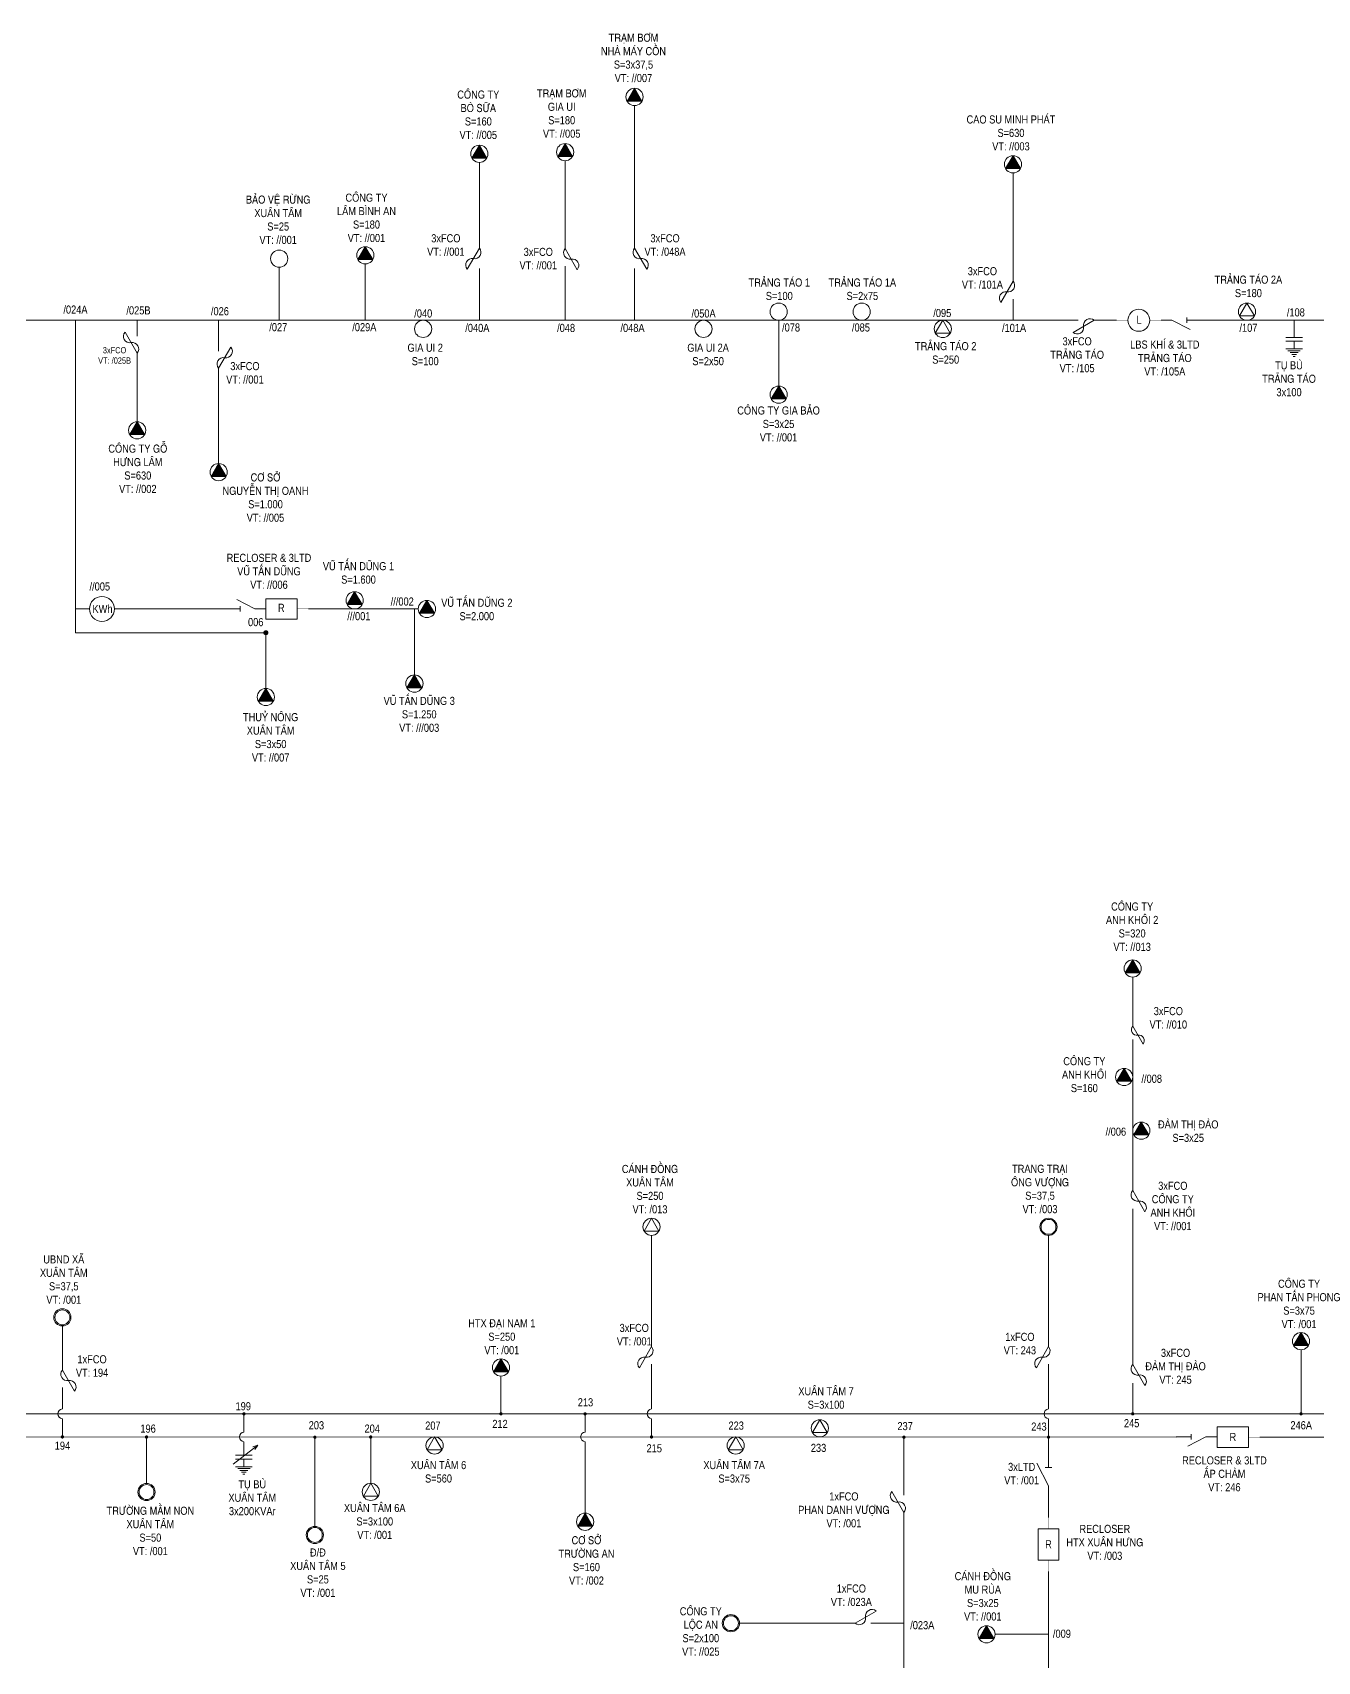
# Model space of a CAD drawing. Header units: inches. Extents: x 3694 to 9715, y -885 to 919.
# Drawn here: x 7554.8 to 7890.6, y -501 to -75.4 of the extents above; entities that cross this region are included whole.
import ezdxf

# ---------------------------------------------------------------- set-up
doc = ezdxf.new("R2010")
doc.units = ezdxf.units.IN
doc.header["$LTSCALE"] = 0.2
doc.header["$MEASUREMENT"] = 0
doc.layers.get('0').update_dxf_attribs({"lineweight": 5})
for name, color, linetype, lineweight in [('Day 22kV', 1, 'Continuous', 13), ('TBA', 5, 'Continuous', 9), ('Text', 7, 'Continuous', 9), ('Thiet bi', 3, 'Continuous', 9), ('Tuyen 476', 4, 'Continuous', 13), ('Tuyen 478', 1, 'Continuous', 13)]:
    doc.layers.add(name, color=color, linetype=linetype, lineweight=lineweight)
doc.styles.add('V-H-C', font='VHELVCN_0.TTF')

# ---------------------------------------------------------------- blocks, each defined once
blk = doc.blocks.new('TBA 1P')
at = {"color": 0}
blk.add_circle((0, 0.8), 0.8, dxfattribs=at)
blk = doc.blocks.new('FCO')
at = {"color": 0}
blk.add_lwpolyline([(0, 0, 0.707499), (0.8, 0.8, -0.707499), (1.6, 1.6, -5.301682)], format="xyb", dxfattribs=at)
blk.add_lwpolyline([(0, 0), (1.6, 1.6)], dxfattribs=at)
blk = doc.blocks.new('TBA 3P')
at = {"color": 0}
blk.add_lwpolyline([(0, 1.6, 0, 1.39, 0), (0, 0.4, 0, 0, 0)], format="xyseb", dxfattribs=at)
blk.add_lwpolyline([(-0.69, 0.4), (0.69, 0.4), (0, 1.6)], close=True, dxfattribs=at)
blk.add_circle((0, 0.8), 0.8, dxfattribs=at)
blk = doc.blocks.new('ALTD')
at = {"color": 0}
for points in [[(3.38, 1.08), (1.27, 0), (0, 0)], [(2.99, 0.31), (2.99, -0.31)], [(2.99, 0), (4.73, 0)]]:
    blk.add_lwpolyline(points, dxfattribs=at)
blk = doc.blocks.new('GIAO NHAN DIEN NANG')
at = {"layer": 'Thiet bi'}
for p, q in [((579.29, -85.47), (582.99, -85.47)), ((589.48, -85.47), (593.18, -85.47))]:
    blk.add_line(p, q, dxfattribs=at)
blk.add_circle((586.24, -85.47), 3.25, dxfattribs=at)
at = {"layer": 'Text', "insert": (586.39, -85.46), "char_height": 2.107, "width": 22.4302, "attachment_point": 5, "style": 'V-H-C'}
blk.add_mtext('KWh', dxfattribs=at)

msp = doc.modelspace()

# ---------------------------------------------------------------- linework, layer by layer
at = {"layer": 'Day 22kV'}
msp.add_lwpolyline([(7820.34, -418.76), (7820.34, -389.7)], dxfattribs=at)
at = {"layer": 'TBA', "color": 4}
for points in [[(7872.22, -146.06), (7870.27, -149.43), (7874.17, -149.43)], [(7792.7, -150.56), (7790.75, -153.93), (7794.64, -153.93)]]:
    msp.add_lwpolyline(points, close=True, dxfattribs=at)
at = {"layer": 'TBA', "color": 1}
for points in [[(7716.57, -385.2), (7714.62, -388.58), (7718.51, -388.58)], [(7760.57, -437.85), (7758.62, -441.22), (7762.51, -441.22)], [(7659.86, -442.34), (7657.91, -445.71), (7661.81, -445.71)], [(7738.57, -442.34), (7736.62, -445.71), (7740.51, -445.71)], [(7643.19, -454.46), (7641.24, -457.83), (7645.13, -457.83)]]:
    msp.add_lwpolyline(points, close=True, dxfattribs=at)
at = {"layer": 'TBA', "color": 4, "ltscale": 2}
for centre in [(7872.22, -148.31), (7792.7, -152.81)]:
    msp.add_circle(centre, 2.25, dxfattribs=at)
at = {"layer": 'TBA', "color": 1, "ltscale": 2}
for centre in [(7716.57, -387.45), (7760.57, -440.09), (7659.86, -444.59), (7738.57, -444.59), (7643.19, -456.71)]:
    msp.add_circle(centre, 2.25, dxfattribs=at)
at = {"layer": 'TBA', "color": 1}
for centre, radius in [((7820.34, -387.45), 2.25), ((7820.34, -387.45), 1.95), ((7562.57, -411.11), 2.25), ((7562.57, -411.11), 1.95), ((7584.57, -456.75), 2.25), ((7584.57, -456.75), 1.95), ((7628.57, -467.96), 2.25), ((7628.57, -467.96), 1.95), ((7737.32, -491.02), 2.25), ((7737.32, -491.02), 1.95)]:
    msp.add_circle(centre, radius, dxfattribs=at)
at = {"layer": 'Text', "color": 1, "linetype": 'Continuous'}
msp.add_line((7820.34, -458.73), (7820.34, -463.41), dxfattribs=at)
at = {"layer": 'Thiet bi', "color": 4}
for p, q in [((7607.23, -449.48), (7613.68, -444.52)), ((7613.68, -444.52), (7612.38, -444.97)), ((7613.68, -444.52), (7612.91, -445.66))]:
    msp.add_line(p, q, dxfattribs=at)
for points in [[(7838.13, -150.56, 0.1, 0.1, 0), (7841.07, -150.56, 0.5, 0.5, 0)], [(7846.82, -150.56, 0.1, 0.1, 0), (7849.76, -150.56, 0.5, 0.5, 0)], [(7612.82, -225.99, 0.1, 0.1, 0), (7615.76, -225.99, 0.5, 0.5, 0)], [(7623.97, -225.99, 0.1, 0.1, 0), (7626.91, -225.99, 0.5, 0.5, 0)]]:
    msp.add_lwpolyline(points, format="xyseb", dxfattribs=at)
at = {"layer": 'Thiet bi', "color": 4, "const_width": 0.146}
for points in [[(7884.54, -153.17, -1), (7884.54, -153.32, -1), (7884.54, -153.17, -2.414214)], [(7610.02, -445.25, 1), (7610.02, -445.4, 1), (7610.02, -445.25, 2.414214)]]:
    msp.add_lwpolyline(points, format="xyb", dxfattribs=at)
at = {"layer": 'Thiet bi', "color": 4}
for points in [[(7886.74, -155.05), (7882.34, -155.05), (7882.34, -155.05)], [(7886.74, -156.05), (7882.34, -156.05), (7882.34, -156.05)], [(7884.54, -156.05), (7884.54, -158.06), (7884.5, -158.06), (7884.5, -158.04)], [(7884.54, -155.05), (7884.54, -153.25), (7884.54, -153.25)], [(7886.74, -158.06), (7882.34, -158.06), (7882.34, -158.06)], [(7886.16, -158.54), (7882.92, -158.54), (7882.92, -158.54)], [(7885.58, -159.02), (7883.5, -159.02), (7883.5, -159.02)], [(7885.13, -159.5), (7883.95, -159.5), (7883.95, -159.5)], [(7884.79, -159.98), (7884.29, -159.98), (7884.29, -159.98)], [(7610.02, -447.13), (7610.02, -445.33), (7610.02, -445.33)], [(7607.82, -447.13), (7612.22, -447.13), (7612.22, -447.13)], [(7607.82, -448.13), (7612.22, -448.13), (7612.22, -448.13)], [(7607.82, -450.15), (7612.22, -450.15), (7612.22, -450.15)], [(7608.4, -450.62), (7611.63, -450.62), (7611.63, -450.62)], [(7608.97, -451.1), (7611.06, -451.1), (7611.06, -451.1)], [(7610.02, -448.13), (7610.02, -450.15), (7610.06, -450.15), (7610.06, -450.13)], [(7609.43, -451.58), (7610.6, -451.58), (7610.6, -451.58)], [(7609.77, -452.06), (7610.26, -452.06), (7610.26, -452.06)]]:
    msp.add_lwpolyline(points, dxfattribs=at)
at = {"layer": 'Thiet bi', "color": 4, "lineweight": 20, "ltscale": 10}
msp.add_lwpolyline([(7615.76, -223.32), (7623.97, -223.32), (7623.97, -228.67), (7615.76, -228.67), (7615.76, -223.32)], dxfattribs=at)
at = {"layer": 'Thiet bi', "color": 1}
for points in [[(7861.5, -442.42, 0.1, 0.1, 0), (7864.44, -442.42, 0.5, 0.5, 0)], [(7872.65, -442.42, 0.1, 0.1, 0), (7875.59, -442.42, 0.5, 0.5, 0)], [(7820.34, -463.41, 0.1, 0.1, 0), (7820.34, -466.35, 0.5, 0.5, 0)], [(7820.34, -474.56, 0.1, 0.1, 0), (7820.34, -477.5, 0.5, 0.5, 0)]]:
    msp.add_lwpolyline(points, format="xyseb", dxfattribs=at)
at = {"layer": 'Thiet bi', "color": 1, "lineweight": 20, "ltscale": 10}
for points in [[(7864.44, -439.74), (7872.65, -439.74), (7872.65, -445.09), (7864.44, -445.09), (7864.44, -439.74)], [(7823.02, -466.35), (7823.02, -474.56), (7817.67, -474.56), (7817.67, -466.35), (7823.02, -466.35)]]:
    msp.add_lwpolyline(points, dxfattribs=at)
at = {"layer": 'Thiet bi', "color": 4, "lineweight": 20, "ltscale": 10}
msp.add_circle((7843.94, -150.56, 1), 2.87, dxfattribs=at)
at = {"layer": 'Tuyen 476'}
for p, q in [((7884.54, -150.56), (7884.54, -153.25)), ((7654.59, -225.99), (7654.59, -243.24))]:
    msp.add_line(p, q, dxfattribs=at)
for points in [[(7712.13, -131.86), (7712.13, -94.44)], [(7671.57, -131.86), (7671.57, -109.3)], [(7693.98, -131.83), (7693.98, -108.86)], [(7811.07, -140.37), (7811.07, -112.04)], [(7860.38, -150.56), (8069.14, -150.56), (8069.14, -131.73)], [(7641.75, -150.56), (7641.75, -135.83)], [(7619.25, -150.56), (7619.25, -136.7)], [(7671.57, -150.56), (7671.57, -137.01)], [(7693.98, -150.56), (7693.98, -136.41)], [(7712.13, -150.56), (7712.13, -137.01)], [(7811.07, -150.56), (7811.07, -145.05)], [(7453.51, -405.83), (7469.76, -405.83), (7469.76, -150.56), (7828.11, -150.56)], [(7565.99, -225.99), (7565.99, -150.56)], [(7582.12, -150.56), (7582.12, -154.72)], [(7603.42, -150.56), (7603.42, -158.66)], [(7749.81, -150.56), (7749.81, -167.74)], [(7832.26, -150.56), (7838.13, -150.56)], [(7582.12, -159.15), (7582.12, -177.07)], [(7603.42, -163.09), (7603.42, -187.99)], [(7565.99, -225.99), (7565.99, -232.2), (7615.76, -232.2), (7615.76, -246.76)], [(7605.13, -225.99), (7579.88, -225.99)], [(7626.91, -225.99), (7655.62, -225.99)], [(7842.34, -335.01), (7842.34, -322.19)], [(7842.34, -377.98), (7842.34, -348.3), (7842.34, -348.3), (7842.34, -338.46)], [(7842.34, -423.42), (7842.34, -382.73)], [(7886.34, -436.31), (7886.34, -419.58)], [(7677.21, -436.31), (7677.21, -426.46)], [(7842.34, -436.31), (7842.34, -428.32)], [(7423.89, -436.31), (7897.8, -436.31)]]:
    msp.add_lwpolyline(points, dxfattribs=at)
for points, const_width in [([(7615.76, -231.86, 1), (7615.76, -232.53, 1), (7615.76, -231.86, 2.414214)], 0.647), ([(7610.02, -436.1, 1), (7610.02, -436.53, 1), (7610.02, -436.1, 2.414214)], 0.425), ([(7677.21, -436.1, 1), (7677.21, -436.53, 1), (7677.21, -436.1, 2.414214)], 0.425), ([(7699.21, -436.1, 1), (7699.21, -436.53, 1), (7699.21, -436.1, 2.414214)], 0.425), ([(7842.34, -436.1, 1), (7842.34, -436.53, 1), (7842.34, -436.1, 2.414214)], 0.425), ([(7886.34, -436.1, 1), (7886.34, -436.53, 1), (7886.34, -436.1, 2.414214)], 0.425)]:
    msp.add_lwpolyline(points, format="xyb", dxfattribs=dict(at, const_width=const_width))
for points in [[(7610.02, -436.31), (7610.02, -441.07, 0.918727), (7610.02, -443.6), (7610.02, -445.33)], [(7699.21, -436.31), (7699.21, -441.07, 0.918727), (7699.21, -443.6), (7699.21, -462.26)]]:
    msp.add_lwpolyline(points, format="xyb", dxfattribs=at)
at = {"layer": 'Tuyen 478'}
for p, q in [((7420.34, -442.34), (7853.72, -442.42)), ((7584.57, -454.5), (7584.57, -442.34)), ((7628.57, -465.71), (7628.57, -442.41)), ((7643.16, -454.5), (7643.16, -442.34))]:
    msp.add_line(p, q, dxfattribs=at)
for points in [[(7716.57, -418.76), (7716.57, -389.7)], [(7562.57, -424.86), (7562.57, -413.36)], [(7782.55, -442.42), (7782.55, -457.58)], [(7875.59, -442.42), (8951.44, -442.42), (8951.44, -442.42)], [(7782.55, -462.11), (7782.55, -517.59)], [(7820.34, -477.5), (7820.34, -708.34)], [(7769.77, -491.02), (7739.57, -491.02)], [(7773.88, -491.02), (7782.55, -491.02)], [(7806.38, -493.92), (7820.34, -493.92)]]:
    msp.add_lwpolyline(points, dxfattribs=at)
for points in [[(7716.57, -423.34), (7716.57, -435.04, 0.918727), (7716.57, -437.58), (7716.57, -442.34)], [(7820.34, -423.34), (7820.34, -435.04, 0.918727), (7820.34, -437.58), (7820.34, -445.45)], [(7562.57, -429.44), (7562.57, -435.04, 0.918727), (7562.57, -437.58), (7562.57, -442.34)]]:
    msp.add_lwpolyline(points, format="xyb", dxfattribs=at)
at = {"layer": 'Tuyen 478', "const_width": 0.425}
for points in [[(7562.57, -442.13, 1), (7562.57, -442.57, 1), (7562.57, -442.13, 2.414214)], [(7584.57, -442.15, 1), (7584.57, -442.59, 1), (7584.57, -442.15, 2.414214)], [(7628.57, -442.2, 1), (7628.57, -442.63, 1), (7628.57, -442.2, 2.414214)], [(7643.16, -442.15, 1), (7643.16, -442.59, 1), (7643.16, -442.15, 2.414214)], [(7716.57, -442.13, 1), (7716.57, -442.57, 1), (7716.57, -442.13, 2.414214)], [(7782.55, -442.2, 1), (7782.55, -442.64, 1), (7782.55, -442.2, 2.414214)], [(7820.34, -442.19, 1), (7820.34, -442.63, 1), (7820.34, -442.19, 2.414214)]]:
    msp.add_lwpolyline(points, format="xyb", dxfattribs=at)

# ---------------------------------------------------------------- block references
at = {"layer": 'TBA', "color": 4, "xscale": 2.809729812779551, "zscale": 2.809729812779032}
for name, p, yscale in [('TBA 3P', (7712.13, -94.44), 2.809729812779551), ('TBA 3P', (7671.57, -109.3), 2.809729812779551), ('TBA 3P', (7693.98, -108.86), 2.809729812779551), ('TBA 3P', (7811.07, -112.04), 2.809729812779551), ('TBA 3P', (7641.75, -135.83), 2.809729812779551), ('TBA 1P', (7619.25, -136.7), 2.809729812778642), ('TBA 1P', (7749.81, -150.56), 2.809729812779551), ('TBA 1P', (7771.51, -150.56), 2.809729812779551), ('TBA 1P', (7656.86, -155.05), 2.809729812778642), ('TBA 1P', (7730.15, -155.05), 2.809729812778642), ('TBA 3P', (7749.81, -172.23), 2.809729812779551), ('TBA 3P', (7582.12, -181.56), 2.809729812778642), ('TBA 3P', (7603.42, -192.48), 2.809729812778642), ('TBA 3P', (7638.97, -225.99), 2.809729812778642), ('TBA 3P', (7657.86, -228.24), 2.809729812778642), ('TBA 3P', (7654.59, -247.74), 2.809729812778642), ('TBA 3P', (7615.76, -251.25), 2.809729812778642), ('TBA 3P', (7842.34, -322.19), 2.809729812779551), ('TBA 3P', (7840.1, -350.55), 2.809729812779551), ('TBA 3P', (7844.59, -364.55), 2.809729812779551), ('TBA 3P', (7886.34, -419.58), 2.809729812779551), ('TBA 3P', (7677.21, -426.46), 2.809729812779551), ('TBA 3P', (7699.21, -466.76), 2.809729812779551)]:
    msp.add_blockref(name, p, dxfattribs=dict(at, yscale=yscale))
at = {"layer": 'TBA', "color": 1, "xscale": 2.809729812779551, "yscale": 2.809729812779551, "zscale": 2.809729812779032}
msp.add_blockref('TBA 3P', (7804.13, -496.17), dxfattribs=at)
at = {"layer": 'Thiet bi', "color": 4}
for name, p, xscale, yscale, zscale, rotation in [('FCO', (7671.57, -131.7), -2.80972981277891, 2.809729812779551, 2.809729812779032, 104.9998774911739), ('FCO', (7693.98, -131.83), 2.809729812778795, 2.809729812779551, 2.809729812779032, 255.0000861947379), ('FCO', (7712.13, -131.7), 2.809729812778795, 2.809729812779551, 2.809729812779032, 255.0000861947379), ('FCO', (7811.07, -140.37), -2.809729812778733, 2.809729812779551, 2.809729812779032, 105.0000000000136), ('FCO', (7832.26, -150.56), 2.809729812778096, 2.809729812779551, 2.809729812779032, 164.9989464192539), ('ALTD', (7849.76, -150.56), -2.247783850223641, 2.247783850223641, 2.247783850223226, 179.9999999999986), ('FCO', (7582.12, -159.15), 2.809729812778733, 2.809729812779551, 2.809729812779032, 74.99999999998644), ('FCO', (7603.42, -163.09), -2.809729812778733, 2.809729812779551, 2.809729812779032, 285.0000000000136), ('FCO', (7842.34, -335.01), 2.388270340861094, 2.388270340863528, 2.388270340862177, 255.0000000000014), ('FCO', (7842.34, -377.98), 2.809729812778733, 2.809729812779551, 2.809729812779032, 254.9999999999864), ('FCO', (7842.34, -423.42), 2.809729812778262, 2.809729812779551, 2.809729812779032, 255.0000000000223)]:
    msp.add_blockref(name, p, dxfattribs=dict(at, xscale=xscale, yscale=yscale, zscale=zscale, rotation=rotation))
msp.add_blockref('GIAO NHAN DIEN NANG', (6986.67, -140.52), dxfattribs=at)
at = {"layer": 'Thiet bi', "color": 4, "xscale": -2.247783850223641, "yscale": 2.247783850223641, "zscale": 2.247783850223226}
msp.add_blockref('ALTD', (7615.76, -225.99), dxfattribs=at)
at = {"layer": 'Thiet bi', "color": 1}
for name, p, xscale, yscale, zscale, rotation in [('FCO', (7716.57, -418.76), -2.809729812778261, 2.809729812779551, 2.809729812779032, 104.9999999999778), ('FCO', (7820.34, -418.76), -2.809729812778261, 2.809729812779551, 2.809729812779032, 104.9999999999778), ('FCO', (7562.57, -424.86), 2.809729812778733, 2.809729812779551, 2.809729812779032, 254.9999999999864), ('ALTD', (7864.34, -442.34), 2.247783850223641, 2.247783850223641, 2.247783850223226, 180), ('ALTD', (7820.34, -458.73), 2.809729812779551, 2.809729812779551, 2.809729812779032, 90), ('FCO', (7782.55, -462.11), 2.809729812778733, 2.809729812779551, 2.809729812779032, 74.99999999998644), ('FCO', (7769.77, -491.02), 2.809729812778733, 2.809729812779551, 2.809729812779032, 344.9999999999864)]:
    msp.add_blockref(name, p, dxfattribs=dict(at, xscale=xscale, yscale=yscale, zscale=zscale, rotation=rotation))

# ---------------------------------------------------------------- texts
at = {"layer": 'Text', "attachment_point": 5, "style": 'V-H-C'}
for s, insert, char_height, width in [('TRAÏM BÔM\\PNHAØ MAÙY COÀN\\PS=3x37,5\\PVT: //007', (7711.85, -82), 2.1073, 28.1807), ('COÂNG TY \\PBOØ SÖÕA\\PS=160\\PVT: //005', (7671.29, -96.86), 2.107, 28.1807), ('TRAÏM BÔM\\PGIA UI\\PS=180\\PVT: //005', (7693.09, -96.54), 2.107, 28.1807), ('CAO SU MINH PHAÙT\\PS=630\\PVT: //003', (7810.52, -101.61), 2.1073, 28.1807), ('BAÛO VEÄ RÖØNG\\PXUAÂN TAÂM\\PS=25\\PVT: //001', (7618.98, -124.31), 2.1073, 28.1807), ('COÂNG TY\\PLAÂM BÌNH AN\\PS=180\\PVT: //001', (7642.06, -123.8), 2.1073, 28.1807), ('3xFCO\\PVT: //001', (7662.81, -130.9), 2.107, 24.0834), ('3xFCO\\PVT: //001', (7686.97, -134.46), 2.107, 24.0834), ('3xFCO\\PVT: /048A ', (7720.1, -130.9), 2.107, 24.0834), ('TRAÛNG TAÙO 1\\PS=100', (7749.96, -142.46), 2.1073, 28.1807), ('TRAÛNG TAÙO 1A\\PS=2x75', (7771.67, -142.46), 2.1073, 28.1807), ('3xFCO\\PVT: /101A', (7803.06, -139.5), 2.107, 24.0834), ('TRAÛNG TAÙO 2A\\PS=180', (7872.59, -141.71), 2.1073, 28.1807), ('/024A', (7565.99, -147.78), 2.107, 7.0464), ('/025B', (7582.46, -147.98), 2.107, 7.0464), ('/026', (7603.75, -148.21), 2.107, 7.0464), ('/040', (7656.9, -148.79), 2.107, 7.0464), ('/050A', (7730.18, -148.79), 2.107, 7.0464), ('/095', (7792.57, -148.67), 2.107, 7.0464), ('/108', (7884.99, -148.51), 2.107, 28.1807), ('/027', (7619, -152.37), 2.107, 7.0464), ('/029A', (7641.5, -152.37), 2.107, 7.0464), ('/040A', (7671.04, -152.57), 2.107, 7.0464), ('/048', (7694.24, -152.57), 2.107, 7.0464), ('/048A', (7711.6, -152.57), 2.107, 7.0464), ('/078', (7753.04, -152.45), 2.107, 7.0464), ('/085', (7771.31, -152.45), 2.107, 7.0464), ('/101A', (7811.34, -152.57), 2.107, 7.0464), ('/107', (7872.6, -152.53), 2.107, 7.0464), ('GIA UI 2\\PS=100', (7657.41, -159.5), 2.107, 28.1807), ('GIA UI 2A\\PS=2x50', (7731.36, -159.5), 2.107, 45.5367), ('TRAÛNG TAÙO 2\\PS=250', (7793.46, -159.09), 2.1073, 34.7054), ('3xFCO \\PTRAÛNG TAÙO\\PVT: /105 ', (7827.82, -159.58), 2.1073, 39.8614), ('LBS KHÍ & 3LTD\\PTRAÛNG TAÙO\\PVT: /105A', (7850.74, -160.43), 2.1073, 32.3939), ('3xFCO\\PVT: /025B', (7576.21, -159.74), 1.62, 28.1807), ('3xFCO\\PVT: //001', (7610.29, -164.3), 2.107, 28.1807), ('TUÏ BUØ\\PTRAÛNG TAÙO\\P3x100', (7883.21, -165.85), 2.1073, 28.1807), ('COÂNG TY GIA BAÛO\\PS=3x25\\PVT: //001', (7749.77, -177.66), 2.1073, 28.1807), ('COÂNG TY GOÃ\\PHÖNG LAÂM\\PS=630\\PVT: //002', (7582.29, -189.38), 2.1073, 28.1807), ('CÔ SÔÛ \\PNGUYEÃN THÒ OANH\\PS=1.000\\PVT: //005', (7615.66, -196.89), 2.1073, 28.1807), ('RECLOSER & 3LTD\\PVUÕ TAÁN DUÕNG\\PVT: //006', (7616.57, -216.16), 2.1073, 27.4511), ('VUÕ TAÁN DUÕNG 1\\PS=1.600', (7639.97, -216.58), 2.1073, 28.1807), ('//005', (7572.35, -220.13), 2.107, 7.0464), ('///002', (7651.41, -224.06), 2.107, 7.0464), ('VUÕ TAÁN DUÕNG 2\\PS=2.000', (7670.91, -226.14), 2.1073, 28.1807), ('006', (7613.11, -229.44), 2.107, 7.0464), ('///001', (7640.07, -227.89), 2.107, 7.0464), ('VUÕ TAÁN DUÕNG 3\\PS=1.250\\PVT: ///003', (7655.85, -253.54), 2.1073, 28.1807), ('THUYÛ NOÂNG\\PXUAÂN TAÂM\\PS=3x50\\PVT: //007', (7617.01, -259.55), 2.1073, 28.1807), ('COÂNG TY\\PANH KHOÂI 2\\PS=320\\PVT: //013', (7842.2, -309.03), 2.1073, 28.1807), ('3xFCO\\PVT: //010', (7851.66, -332.84), 2.107, 28.1807), ('COÂNG TY\\PANH KHOÂI\\PS=160', (7829.7, -347.69), 2.107, 28.1807), ('//008', (7847.32, -348.77), 2.107, 28.1807), ('//006', (7837.94, -362.6), 2.107, 28.1807), ('ÑAØM THÒ ÑAØO\\PS=3x25', (7856.86, -362.45), 2.1073, 28.1807), ('CAÙNH ÑOÀNG\\PXUAÂN TAÂM\\PS=250\\PVT: /013', (7716.17, -377.61), 2.1073, 28.1807), ('TRANG TRAÏI\\POÂNG VÖÔÏNG\\PS=37,5\\PVT: /003', (7818.12, -377.57), 2.1073, 28.1807), ('3xFCO\\PCOÂNG TY\\PANH KHOÂI\\PVT: //001', (7852.83, -382), 2.107, 28.1807), ('UBND XAÕ\\PXUAÂN TAÂM\\PS=37,5\\PVT: /001', (7562.94, -401.24), 2.107, 28.1807), ('COÂNG TY\\PPHAN TAÁN PHONG\\PS=3x75\\PVT: /001', (7885.83, -407.6), 2.1073, 28.1807), ('HTX ÑAÏI NAM 1\\PS=250\\PVT: /001', (7677.44, -416.17), 2.1073, 28.1807), ('3xFCO\\PVT: /001', (7712.05, -415.63), 2.107, 28.1807), ('1xFCO\\PVT: 243', (7812.86, -417.97), 2.107, 28.1807), ('1xFCO\\PVT: 194', (7570.33, -423.83), 2.107, 28.1807), ('3xFCO\\PÑAØM THÒ ÑAØO\\PVT: 245', (7853.55, -423.9), 2.1073, 28.1807), ('XUAÂN TAÂM 7\\PS=3x100', (7762.19, -432.18), 2.1073, 28.1807), ('199', (7609.85, -434.34), 2.107, 28.1807), ('213', (7699.3, -433.31), 2.107, 28.1807), ('203', (7628.97, -439.32), 2.107, 28.1807), ('207', (7659.42, -439.4), 2.107, 28.1807), ('212', (7676.97, -438.95), 2.107, 28.1807), ('223', (7738.7, -439.4), 2.107, 28.1807), ('245', (7842.07, -438.77), 2.107, 28.1807), ('246A', (7886.39, -439.31), 2.107, 28.1807), ('196', (7584.97, -440.19), 2.107, 28.1807), ('204', (7643.56, -440.19), 2.107, 28.1807), ('237', (7782.86, -439.53), 2.107, 28.1807), ('243', (7817.84, -439.66), 2.107, 28.1807), ('194', (7562.59, -444.64), 2.107, 28.1807), ('215', (7717.28, -445.33), 2.107, 28.1807), ('233', (7760.23, -445.22), 2.107, 28.1807), ('XUAÂN TAÂM 6\\PS=560', (7660.89, -451.47), 2.1073, 28.1807), ('XUAÂN TAÂM 7A\\PS=3x75', (7738.17, -451.48), 2.1073, 28.1807), ('3xLTD\\PVT: /001', (7813.32, -451.95), 2.107, 28.1807), ('RECLOSER & 3LTD\\PAÁP CHAØM\\PVT: 246', (7866.32, -452), 2.1073, 28.1807), ('TUÏ BUØ\\PXUAÂN TAÂM\\P3x200KVAr', (7612.21, -458.25), 2.107, 28.1807), ('TRÖÔØNG MAÀM NON\\PXUAÂN TAÂM\\PS=50\\PVT: /001', (7585.57, -466.92), 2.1073, 28.1807), ('XUAÂN TAÂM 6A\\PS=3x100\\PVT: /001', (7644.22, -464.45), 2.1073, 28.1807), ('1xFCO\\PPHAN DANH VÖÔÏNG\\PVT: /001', (7766.85, -461.42), 2.1073, 28.1807), ('CÔ SÔÛ\\PTRÖÔØNG AN\\PS=160\\PVT: /002', (7699.56, -474.62), 2.107, 28.1807), ('RECLOSER\\PHTX XUAÂN HÖNG\\PVT: /003', (7835.06, -469.9, -2), 2.1073, 28.1807), ('Ñ/Ñ\\PXUAÂN TAÂM 5\\PS=25\\PVT: /001', (7629.36, -477.83), 2.1073, 28.1807), ('1xFCO\\PVT: /023A', (7768.8, -483.73), 2.107, 28.1807), ('CAÙNH ÑOÀNG\\PMU RUØA\\PS=3x25\\PVT: //001', (7803.17, -484.01), 2.1073, 28.1807), ('COÂNG TY\\PLOÄC AN\\PS=2x100\\PVT: //025', (7729.45, -493.19), 2.107, 28.1807), ('/023A', (7787.34, -491.56), 2.107, 28.1807), ('/009', (7823.84, -493.78), 2.107, 28.1807)]:
    msp.add_mtext(s, dxfattribs=dict(at, insert=insert, char_height=char_height, width=width))
at = {"layer": 'Thiet bi', "color": 4, "char_height": 2.11, "width": 28.1807, "attachment_point": 5, "style": 'V-H-C'}
for s, insert in [('L', (7844, -150.41)), ('R', (7619.78, -225.69))]:
    msp.add_mtext(s, dxfattribs=dict(at, insert=insert))
at = {"layer": 'Thiet bi', "color": 1, "char_height": 2.11, "width": 28.1807, "attachment_point": 5, "style": 'V-H-C'}
for insert in [(7868.53, -442.35), (7820.33, -470.39)]:
    msp.add_mtext('R', dxfattribs=dict(at, insert=insert))

doc.saveas('drawing.dxf')
